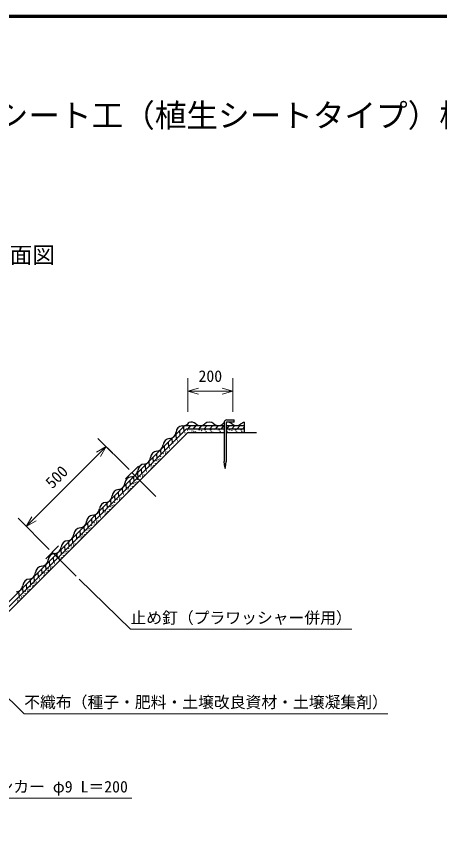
# Model space of a CAD drawing. Units: millimetres, scale not verified. Extents: x 200 to 8200, y 200 to 5825.
# Drawn here: x 2378 to 4252, y 2118 to 5740 of the extents above; entities that cross this region are included whole.
import ezdxf
from ezdxf.enums import TextEntityAlignment as Align

# ---------------------------------------------------------------- set-up
doc = ezdxf.new("R2010")
doc.units = ezdxf.units.MM
doc.header["$LTSCALE"] = 20
for name, color, linetype, lineweight in [('C-STR', 1, 'Continuous', 25), ('C-STR-DIM', 1, 'Continuous', 13), ('C-STR-HTXT', 1, 'Continuous', 13), ('C-TTL', 2, 'Continuous', 70)]:
    doc.layers.add(name, color=color, linetype=linetype, lineweight=lineweight)
doc.layers.add('C-TTL-TXT', color=7, linetype='Continuous')
doc.styles.add('ＭＳ ゴシック', font='')
doc.styles.get('ＭＳ ゴシック').set_extended_font_data('MS Gothic')

msp = doc.modelspace()

# ---------------------------------------------------------------- linework, layer by layer
at = {"layer": 'C-STR', "color": 7}
for p, q in [((3309.44, 3953.33), (3342.38, 3953.33)), ((3342.38, 3944.33), (3342.38, 3953.33)), ((1849.98, 2654.1), (3124.49, 3928.6)), ((1860.59, 2643.49), (3130.7, 3913.6)), ((3117.74, 3921.85), (3119.44, 3902.34)), ((3124.49, 3928.6), (3297.92, 3928.6)), ((3130.7, 3913.6), (3297.92, 3913.6)), ((3149.22, 3928.6), (3136.64, 3913.6)), ((3173.22, 3928.6), (3160.64, 3913.6)), ((3198.46, 3928.6), (3185.87, 3913.6)), ((3222.46, 3928.6), (3209.87, 3913.6)), ((3247.69, 3928.6), (3235.1, 3913.6)), ((3271.69, 3928.6), (3259.1, 3913.6)), ((3296.92, 3928.6), (3284.33, 3913.6)), ((3297.92, 3944.44), (3297.92, 3769.34)), ((3306.92, 3939.34), (3306.92, 3769.34)), ((3306.92, 3928.6), (3386.92, 3928.6)), ((3320.92, 3928.6), (3308.33, 3913.6)), ((3308.33, 3913.6), (3386.92, 3913.6)), ((3342.38, 3944.33), (3312.32, 3944.33)), ((3344.92, 3928.6), (3332.33, 3913.6)), ((3351.74, 3928.6), (3366.43, 3928.6)), ((3368.92, 3928.6), (3356.33, 3913.6)), ((3386.92, 3921.45), (3380.33, 3913.6)), ((3386.92, 3943.06), (3386.92, 3898.6)), ((1871.2, 2632.88), (3136.92, 3898.6)), ((3083.79, 3887.91), (3085.5, 3868.4)), ((3100.77, 3904.88), (3102.47, 3885.37)), ((3136.92, 3898.6), (3297.92, 3898.6)), ((3306.92, 3898.6), (3441.1, 3898.6)), ((3049.85, 3853.97), (3051.56, 3834.46)), ((3066.82, 3870.94), (3068.53, 3851.43)), ((3015.91, 3820.03), (3017.62, 3800.52)), ((3032.88, 3837), (3034.59, 3817.49)), ((2965, 3769.12), (2966.71, 3749.61)), ((2981.97, 3786.09), (2983.68, 3766.58)), ((2998.94, 3803.06), (3000.65, 3783.55)), ((3300.92, 3744.34), (3297.92, 3769.34)), ((3303.92, 3744.34), (3306.92, 3769.34)), ((2918.21, 3749.62), (2861.64, 3693.05)), ((2931.06, 3735.17), (2932.77, 3715.67)), ((2948.03, 3752.14), (2949.74, 3732.64)), ((3300.92, 3744.34), (3302.42, 3739.34)), ((3302.42, 3739.34), (3303.92, 3744.34)), ((2995.99, 3615.27), (2889.93, 3721.33)), ((2897.12, 3701.23), (2898.82, 3681.73)), ((2914.09, 3718.2), (2915.8, 3698.7)), ((2863.18, 3667.29), (2864.88, 3647.79)), ((2880.15, 3684.26), (2881.85, 3664.76)), ((2829.24, 3633.35), (2830.94, 3613.84)), ((2846.21, 3650.32), (2847.91, 3630.81)), ((2795.29, 3599.41), (2797, 3579.9)), ((2812.27, 3616.38), (2813.97, 3596.87)), ((2761.35, 3565.47), (2763.06, 3545.96)), ((2778.32, 3582.44), (2780.03, 3562.93)), ((2710.44, 3514.56), (2712.15, 3495.05)), ((2727.41, 3531.53), (2729.12, 3512.02)), ((2744.38, 3548.5), (2746.09, 3528.99)), ((2676.5, 3480.62), (2678.21, 3461.11)), ((2693.47, 3497.59), (2695.18, 3478.08)), ((2642.56, 3446.67), (2644.27, 3427.17)), ((2659.53, 3463.64), (2661.24, 3444.14)), ((2608.62, 3412.73), (2610.33, 3393.23)), ((2625.59, 3429.7), (2627.3, 3410.2)), ((2564.66, 3396.06), (2508.09, 3339.49)), ((2574.68, 3378.79), (2576.38, 3359.29)), ((2591.65, 3395.76), (2593.35, 3376.26)), ((2642.44, 3261.71), (2536.37, 3367.78)), ((2540.74, 3344.85), (2542.44, 3325.34)), ((2557.71, 3361.82), (2559.41, 3342.31)), ((2506.8, 3310.91), (2508.5, 3291.4)), ((2523.77, 3327.88), (2525.47, 3308.37)), ((2455.88, 3260), (2457.59, 3240.49)), ((2472.85, 3276.97), (2474.56, 3257.46)), ((2489.82, 3293.94), (2491.53, 3274.43)), ((2421.94, 3226.06), (2423.65, 3206.55)), ((2438.91, 3243.03), (2440.62, 3223.52)), ((2388, 3192.12), (2389.71, 3172.61)), ((2404.97, 3209.09), (2406.68, 3189.58))]:
    msp.add_line(p, q, dxfattribs=at)
for centre in [(3100.55, 3877.21), (3107.76, 3875.53), (3115.16, 3891.83), (3119.89, 3900.23), (3124.71, 3896.76), (3125.05, 3890.64), (3132.42, 3899.62), (3135.11, 3908.58), (3139.02, 3902.29), (3144.75, 3907.96), (3154.99, 3904.7), (3159.11, 3908.58), (3163.02, 3902.29), (3169.92, 3903.27), (3177.41, 3902.5), (3187.03, 3909.19), (3197.27, 3905.93), (3214.36, 3909.19), (3218.27, 3902.9), (3238.36, 3909.19), (3242.27, 3902.9), (3249.16, 3903.88), (3257.01, 3910.1), (3267.28, 3905.31), (3275.97, 3909.19), (3279.88, 3902.9), (3312.25, 3902.5), (3321.87, 3909.19), (3332.11, 3905.93), (3349.2, 3909.19), (3353.11, 3902.9), (3373.2, 3909.19), (3377.11, 3902.9), (3384.01, 3903.88), (3066.61, 3843.27), (3071.33, 3851.67), (3073.82, 3841.59), (3081.22, 3857.89), (3085.95, 3866.29), (3090.77, 3862.82), (3091.11, 3856.7), (3098.48, 3865.68), (3028.27, 3806.04), (3037.83, 3811.32), (3037.84, 3803.43), (3045.21, 3812.41), (3047.28, 3823.95), (3052, 3832.35), (3056.83, 3828.88), (3057.17, 3822.76), (3064.53, 3831.74), (2996.37, 3773.03), (3001.09, 3781.43), (3005.92, 3777.97), (3006.26, 3771.85), (3013.62, 3780.83), (3015.7, 3792.36), (3020.42, 3800.76), (3026.95, 3791.83), (3029.58, 3798.73), (2950.18, 3730.52), (2964.78, 3741.45), (2969.51, 3749.85), (2972, 3739.77), (2976.03, 3740.92), (2977.36, 3755.12), (2978.66, 3747.82), (2986.92, 3760.41), (2986.93, 3752.52), (2994.3, 3761.5), (2918.6, 3698.94), (2926.44, 3704.21), (2927.75, 3696.91), (2936.01, 3709.49), (2936.02, 3701.61), (2943.39, 3710.59), (2945.46, 3722.12), (2955, 3727.06), (2955.34, 3720.93), (2962.71, 3729.92), (2885.1, 3658.58), (2892.47, 3659.68), (2894.55, 3671.21), (2899.27, 3679.61), (2904.09, 3676.15), (2904.43, 3670.02), (2911.8, 3679), (2913.87, 3690.54), (2925.12, 3690.01), (2848.36, 3628.7), (2853.18, 3625.23), (2860.89, 3628.09), (2862.96, 3639.62), (2867.68, 3648.03), (2870.17, 3637.94), (2874.21, 3639.09), (2875.53, 3653.3), (2876.84, 3646), (2885.11, 3650.7), (2812.05, 3588.71), (2816.77, 3597.11), (2823.3, 3588.18), (2824.62, 3602.39), (2825.93, 3595.08), (2834.19, 3607.67), (2834.19, 3599.79), (2841.56, 3608.77), (2843.63, 3620.3), (2853.52, 3619.11), (2773.71, 3551.48), (2783.28, 3556.76), (2790.65, 3557.85), (2792.72, 3569.39), (2797.45, 3577.79), (2802.27, 3574.32), (2802.61, 3568.2), (2809.98, 3577.18), (2741.81, 3518.48), (2746.53, 3526.88), (2751.36, 3523.41), (2751.7, 3517.29), (2759.06, 3526.27), (2761.14, 3537.8), (2765.86, 3546.2), (2768.35, 3536.12), (2772.39, 3537.27), (2775.02, 3544.17), (2783.28, 3548.87), (2710.22, 3486.89), (2714.95, 3495.29), (2721.47, 3486.36), (2722.8, 3500.56), (2724.11, 3493.26), (2732.36, 3505.85), (2732.37, 3497.96), (2739.74, 3506.94), (2671.89, 3449.65), (2673.19, 3442.35), (2681.45, 3454.94), (2681.46, 3447.05), (2688.83, 3456.03), (2690.9, 3467.56), (2695.62, 3475.96), (2700.45, 3472.5), (2700.79, 3466.38), (2708.15, 3475.36), (2637.92, 3405.12), (2639.99, 3416.65), (2644.71, 3425.05), (2649.87, 3415.46), (2653.59, 3418.48), (2654.92, 3432.68), (2657.24, 3424.44), (2664.48, 3437.96), (2664.49, 3430.08), (2670.56, 3435.45), (2593.8, 3374.14), (2598.62, 3370.68), (2606.33, 3373.53), (2608.4, 3385.07), (2613.13, 3393.47), (2619.65, 3384.54), (2620.97, 3398.74), (2622.28, 3391.44), (2630.54, 3404.02), (2630.55, 3396.14), (2557.49, 3334.15), (2562.21, 3342.55), (2568.74, 3333.62), (2570.06, 3347.83), (2571.37, 3340.53), (2579.63, 3353.11), (2579.64, 3345.23), (2587, 3354.21), (2589.08, 3365.74), (2598.96, 3364.55), (2519.15, 3296.92), (2528.72, 3302.2), (2536.09, 3303.3), (2538.16, 3314.83), (2542.89, 3323.23), (2547.71, 3319.76), (2548.05, 3313.64), (2555.42, 3322.62), (2489.61, 3266.27), (2494.33, 3274.67), (2500.86, 3265.74), (2502.18, 3279.95), (2503.49, 3272.64), (2511.75, 3285.23), (2511.75, 3277.35), (2517.83, 3282.71), (2519.12, 3286.33), (2520.46, 3289.61), (2528.72, 3294.32), (2443.42, 3223.76), (2451.27, 3229.04), (2460.84, 3234.32), (2460.84, 3226.43), (2468.21, 3235.41), (2470.28, 3246.95), (2475.01, 3255.35), (2479.83, 3251.88), (2480.17, 3245.76), (2487.54, 3254.74), (2419.37, 3196.04), (2424.09, 3204.44), (2428.92, 3200.97), (2429.26, 3194.85), (2436.62, 3203.83), (2438.7, 3215.36), (2449.95, 3214.83), (2452.58, 3221.73), (2383.39, 3161.15), (2384.69, 3153.85), (2392.95, 3166.44), (2392.96, 3158.55), (2399.03, 3163.92), (2400.36, 3178.12), (2401.66, 3170.82), (2409.92, 3183.41), (2409.93, 3175.52), (2417.3, 3184.5), (2382.06, 3146.95)]:
    msp.add_circle(centre, 0.3, dxfattribs=at)
for centre, radius, start, end in [((3309.59, 3941.21), 12.12, 90.74558, 164.52089), ((3311.92, 3939.34), 5, 85.32404, 180)]:
    msp.add_arc(centre, radius, start, end, dxfattribs=at)
at = {"layer": 'C-STR'}
for centre, start, end in [((3115.47, 3897.79), 97.11885, 176.11209), ((3116.62, 3957.99), 260.70334, 327.95552), ((3152.51, 3913.16), 48.88791, 109.41009), ((3192.51, 3958.99), 228.88791, 311.11209), ((3232.51, 3913.16), 48.88791, 131.11209), ((3272.51, 3958.99), 228.88791, 326.65126), ((3312.51, 3913.16), 48.88791, 97.11418), ((3352.51, 3958.99), 228.88791, 311.11209), ((3392.51, 3913.16), 100.5934, 131.11209), ((3054.78, 3901.91), 273.88791, 356.11209), ((2998.21, 3845.34), 273.88791, 356.11209), ((3058.91, 3841.22), 93.88791, 176.11209), ((3002.34, 3784.65), 93.88791, 176.11209), ((2941.64, 3788.77), 273.88791, 356.11209), ((2945.77, 3728.08), 93.88791, 176.11209), ((2889.2, 3671.51), 93.88791, 176.11209), ((2885.07, 3732.2), 273.88791, 356.11209), ((2828.51, 3675.64), 273.88791, 356.11209), ((2832.63, 3614.94), 93.88791, 176.11209), ((2776.06, 3558.37), 93.88791, 176.11209), ((2771.94, 3619.07), 273.88791, 356.11209), ((2715.37, 3562.5), 273.88791, 356.11209), ((2719.49, 3501.81), 93.88791, 176.11209), ((2658.8, 3505.93), 273.88791, 356.11209), ((2602.23, 3449.36), 273.88791, 356.11209), ((2662.93, 3445.24), 93.88791, 176.11209), ((2606.36, 3388.67), 93.88791, 176.11209), ((2545.66, 3392.79), 273.88791, 356.11209), ((2489.09, 3336.23), 273.88791, 356.11209), ((2549.79, 3332.1), 93.88791, 176.11209), ((2493.22, 3275.53), 93.88791, 176.11209), ((2432.53, 3279.66), 273.88791, 356.11209), ((2436.65, 3218.96), 93.88791, 176.11209), ((2375.96, 3223.09), 273.88791, 356.11209)]:
    msp.add_arc(centre, 30.42, start, end, dxfattribs=at)
at = {"layer": 'C-STR-DIM'}
for p, q in [((3136.92, 3988.96), (3136.92, 4138.44)), ((3336.92, 3988.96), (3336.92, 4138.44)), ((3136.92, 4080.73), (3185.21, 4093.67)), ((3336.92, 4080.73), (3288.62, 4093.67)), ((3136.92, 4080.73), (3185.21, 4067.79)), ((3136.92, 4080.73), (3336.92, 4080.73)), ((3336.92, 4080.73), (3288.62, 4067.79)), ((2877.11, 3734.14), (2739.23, 3872.03)), ((2422.11, 3482.04), (2775.66, 3835.6)), ((2775.66, 3835.6), (2732.36, 3810.6)), ((2775.66, 3835.6), (2750.66, 3792.29)), ((2781.65, 3829.6), (2803.95, 3807.31)), ((2523.56, 3380.59), (2385.67, 3518.48)), ((2422.11, 3482.04), (2447.11, 3525.34)), ((2422.11, 3482.04), (2465.41, 3507.04))]:
    msp.add_line(p, q, dxfattribs=at)
at = {"layer": 'C-STR-HTXT'}
for p, q in [((2656.22, 3248.2), (2883.25, 3026.79)), ((2883.25, 3026.79), (3863.25, 3026.79)), ((2143.51, 2915.87), (2412.8, 2653.24)), ((2412.8, 2653.24), (4022.8, 2653.24)), ((2889.28, 2653.24), (3103.35, 2653.24)), ((2224.28, 2279.09), (2889.28, 2279.09))]:
    msp.add_line(p, q, dxfattribs=at)
at = {"layer": 'C-TTL'}
msp.add_lwpolyline([(200, 200), (8200, 200), (8200, 5740), (200, 5740)], close=True, dxfattribs=at)

# ---------------------------------------------------------------- texts
at = {"layer": 'C-STR-DIM', "color": 7, "style": 'ＭＳ ゴシック'}
msp.add_text('200', height=51.32, dxfattribs=at).set_placement((3184.42, 4106.52), align=Align.BOTTOM_LEFT)
msp.add_text('500', height=51.32, rotation=45, dxfattribs=at).set_placement((2548.24, 3635.22), align=Align.BOTTOM_LEFT)
at = {"layer": 'C-STR-HTXT', "color": 7, "style": 'ＭＳ ゴシック'}
for s, p in [('止め釘（プラワッシャー併用）', (2883.25, 3036.79)), ('不織布（種子・肥料・土壌改良資材・土壌凝集剤）', (2412.8, 2663.24)), ('アンカー φ9 L＝200', (2224.28, 2289.09))]:
    msp.add_text(s, height=51.32, dxfattribs=at).set_placement(p, align=Align.BOTTOM_LEFT)
at = {"layer": 'C-TTL-TXT', "color": 3, "style": 'ＭＳ ゴシック'}
msp.add_text('亀甲金網付のり面侵食防止シート工（植生シートタイプ）標準施工図', height=102.6, dxfattribs=at).set_placement((611.94, 5219.5), align=Align.BOTTOM_LEFT)
at = {"layer": 'C-TTL-TXT', "style": 'ＭＳ ゴシック'}
msp.add_text('標準断面図', height=73.31, dxfattribs=at).set_placement((2048.6, 4720.1), align=Align.TOP_LEFT)

doc.saveas('drawing.dxf')
